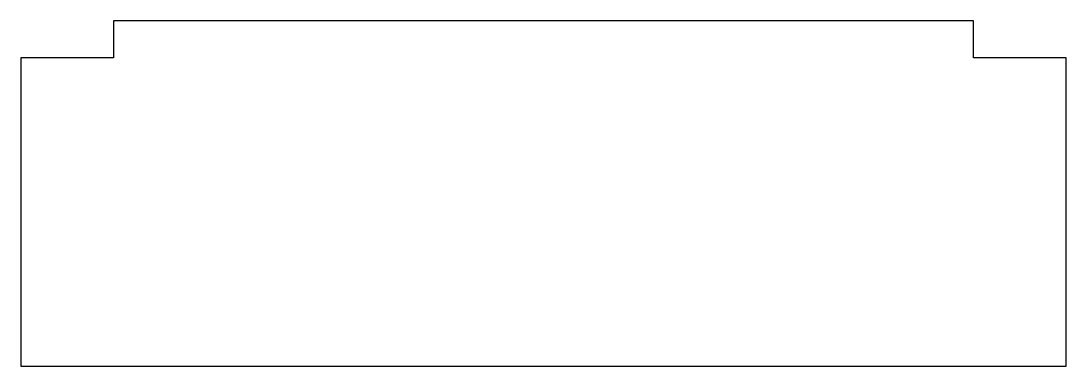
# Model space of a CAD drawing. Header units: millimetres. Extents: x 0 to 70.6, y 0 to 23.3.
import ezdxf

# ---------------------------------------------------------------- set-up
doc = ezdxf.new("R2010")
doc.units = ezdxf.units.MM

msp = doc.modelspace()

# ---------------------------------------------------------------- linework, layer by layer
at = {"layer": 'CUT'}
msp.add_lwpolyline([(0, 0), (70.6, 0), (70.6, 20.78), (64.35, 20.78), (64.35, 23.28), (6.25, 23.28), (6.25, 20.78), (0, 20.78)], close=True, dxfattribs=at)

doc.saveas('drawing.dxf')
